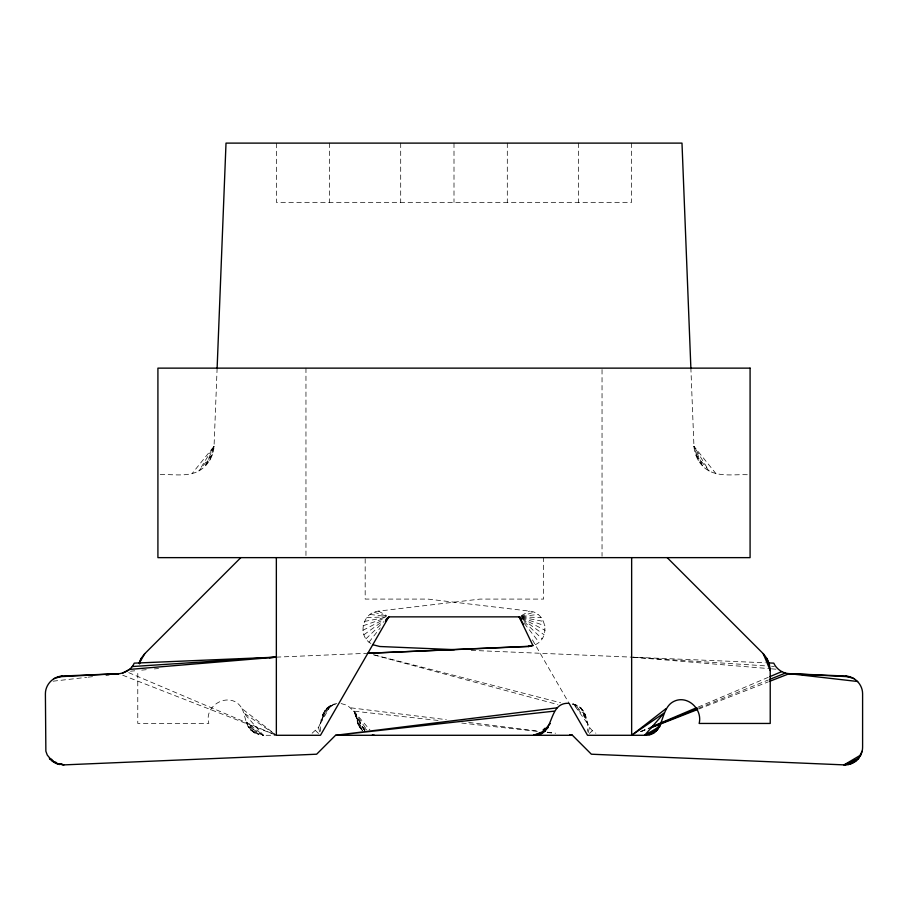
<?xml version="1.0" encoding="UTF-8"?>
<svg xmlns="http://www.w3.org/2000/svg" width="908" height="908" viewBox="0 0 908 908"><rect width="100%" height="100%" fill="white"/><g stroke="black" fill="none" stroke-linecap="round" stroke-linejoin="round"><path stroke-width="0.68" stroke-dasharray="4.54 3.41" d="M320.479 731.371C319.241 720.135 323.554 704.846 336.8 703.598M217.126 368.137L214.05 446.293C213.482 456.44 207.705 465.849 198.92 470.957C186.276 477.551 171.499 473.681 157.913 474.736M370.873 643.466C357.048 635.566 362.667 612.23 378.477 611.118L480.06 599.087L543.631 599.087L543.631 557.637M535.221 644.714C550.85 637.938 546.514 612.355 529.523 611.118L427.94 599.087L365.175 599.087L365.175 557.637M588.168 732.665L589.474 727.41L580.859 707.956L577.352 705.459L571.2 703.598M209.703 460.594L214.05 446.293L191.94 473.772M312.125 733.199L318.526 727.41L327.141 707.956L334.666 703.882L324.326 711.236L330.648 705.459L335.392 704.233M320.479 723.54L330.648 705.459L321.443 719.306L327.141 707.956L322.397 715.095M368.977 642.217L380.214 627.882M365.935 638.823L383.88 621.628M589.44 733.46L592.322 730.702L595.875 733.199M363.858 634.771L383.176 620.924M521.442 615.579L529.523 611.118M362.871 630.334L383.914 619.426M640.787 731.417L648.618 728.091M698.195 707.06L768.656 677.152M640.844 731.564L648.732 728.375M698.649 708.161L768.281 679.979M640.844 731.7L647.415 729.124M698.627 709.103L768.236 681.874M363.052 625.782L384.992 618.189M520.488 616.43L533.938 612.219M364.392 621.424L384.776 617.622M521.828 616.509L537.922 614.421M53.129 681.182L86.635 677.334M88.031 677.175L95.011 676.381M130.502 671.216L134.713 670.808M141.727 670.138L147.334 669.593M154.349 668.912L158.548 668.504M276.35 657.142L367.831 653.272M366.775 617.553L386.104 616.941M747.295 474.736C732.495 474.18 714.823 478.028 703.019 466.474C697.685 461.037 694.472 453.886 693.95 446.293L690.875 368.137M521.896 616.941L541.225 617.553M471.241 650.366L765.33 662.783M633.069 657.233L765.875 665.893M771.528 666.256L774.354 666.449M633.069 657.256L769.984 668.697M771.391 668.821L778.451 669.412M341.113 703.564L347.378 705.346L353.848 711.146L440.721 720.736M461.741 723.063L537.4 731.417M547.218 732.506L554.221 733.278M350.976 707.843L446.282 719.658M468.71 722.439L537.388 730.951M547.206 732.166L555.617 733.21M370.078 614.421L386.172 616.509M521.862 617.361L543.608 621.424M374.675 655.031L560.611 702.758M572.607 704.233L577.352 705.459C586.409 710.76 588.078 721.826 587.521 731.371M373.301 654.759L557.887 704.608M374.062 612.219L387.512 616.43M521.714 617.746L544.948 625.782M122.694 675.2L275.033 734.776L126.291 671.625M241.993 708.637C245.535 715.572 245.092 724.312 250.824 730.089L263.388 735.287L276.35 735.287L241.993 708.637C231.858 690.296 203.313 703.904 208.84 723.449L137.778 723.449L137.778 670.49M521.612 618.144L545.129 630.334M378.477 611.118L386.558 615.579M250.824 730.089L254.501 732.915L246.227 722.121L258.791 734.685L254.501 732.915L248.009 726.411L263.388 735.287L246.227 722.121L250.824 730.089L258.791 734.685L263.388 735.287L243.764 712.928L275.181 734.493M366.673 729.805L357.752 723.54L355.822 715.039L353.848 711.146L369.987 730.043M522.554 619.301L544.142 634.771M364.993 730.089L357.752 723.54L355.822 715.039L365.425 731.984L353.848 711.146L359.716 727.41L362.553 730.702L355.822 715.039L359.716 727.41L362.451 729.896M315.678 730.702L318.56 733.46M524.12 621.628L542.065 638.823M589.474 727.41L592.322 730.702M583.674 711.236L580.859 707.956L573.334 703.882L587.521 723.54M716.06 473.772L693.95 446.293L698.297 460.594M524.325 623.467L539.023 642.217M353.848 711.146L367.048 730.259M362.553 730.702L357.752 723.54L359.716 727.41M532.428 639.868L569.055 703.314M318.526 727.41L319.832 732.665M631.65 143.112L631.65 202.336L276.35 202.336L276.35 143.112M602.038 369.556L602.038 556.229M578.362 143.112L578.362 202.336M507.3 143.112L507.3 202.336M454 143.112L454 202.336M400.7 143.112L400.7 202.336M329.638 143.112L329.638 202.336M305.962 368.137L305.962 556.229M214.05 446.293L204.981 466.474L212.79 453.728L198.92 470.957L214.05 446.293M585.603 715.095L573.334 703.882L586.557 719.306L580.859 707.956L585.603 715.095M709.08 470.957L695.21 453.728L703.019 466.474L693.95 446.293L709.08 470.957"/><path stroke-width="1.36" d="M217.126 368.137L226.013 143.112L681.987 143.112L690.875 368.137M51.881 759.531L49.475 758.464L55.944 763.367L63.912 764.888L316.642 754.207L335.563 735.287L572.437 735.287L569.634 734.981L572.437 735.287L591.358 754.207L844.088 764.888C853.849 765.421 862.725 756.909 862.6 747.136L862.6 693.791C862.645 684.553 854.814 676.381 845.586 676.04L789.256 673.657C782.639 673.339 776.51 669.173 773.775 663.146L768.145 662.908M539.908 732.892L537.842 734.765L545.447 730.702L533.529 735.287C555.696 736.365 546.775 702.032 569.055 703.314L587.521 735.287L644.612 735.287C664.894 735.889 659.31 710.283 672.51 702.145C686.357 693.746 702.871 708.524 699.16 723.449L770.222 723.449L770.222 670.49L769.416 664.361L767.044 658.64L763.288 653.737L667.187 557.637M139.537 663.907L140.956 658.64L144.713 653.737L240.813 557.637M139.06 663.215L140.956 658.64M848.163 764.581L855.574 761.29L860.75 755.036L844.088 764.888L852.056 763.367L858.525 758.464L862.135 751.188M139.264 663.18L144.713 653.737M649.209 734.685L657.176 730.089L661.773 722.121L653.499 732.915L659.991 726.411L644.612 735.287L664.236 712.928L631.65 735.287L631.65 557.637M114.556 674.145C122.455 674.099 130.956 670.899 134.225 663.146L276.35 657.142L269.336 657.812M385.401 621.265L388.862 616.861L519.138 616.861L521.135 618.768M533.529 735.287L541.894 733.199L550.248 723.54M385.866 619.721L388.862 616.861L320.479 735.287L276.35 735.287L276.35 557.637M543.007 730.089L545.072 728.216M541.894 733.199L548.284 727.41M57.964 676.8L118.744 673.657L62.414 676.04C53.186 676.381 45.355 684.553 45.4 693.791L45.865 751.188L47.25 755.036L52.426 761.29L59.837 764.581M631.65 735.287L666.007 708.637M122.637 673.066L129.549 669.412L276.35 657.142L132.239 666.54M858.525 758.464L844.088 764.888L855.574 761.29M651.229 726.99L696.89 707.604M769.961 676.608L781.709 671.625M644.612 735.287L657.176 730.089M650.049 727.841L697.344 708.694M769.598 679.445L785.363 673.066M650.037 728.102L697.321 709.613M769.553 681.363L789.256 673.657L850.036 676.8M53.856 678.662L62.414 676.04M532.871 645.316L528.184 646.507L367.831 653.272L530.601 646.235L528.184 646.507L532.962 645.633L519.138 616.861L520.863 619.063M557.024 707.843L335.563 735.287L554.152 711.146M106.179 675.098L108.971 674.78M454.363 649.651L379.816 646.507L372.779 644.714M796.305 674.201L789.256 673.657L857.663 681.499M801.946 674.644L807.587 675.075M372.314 735.026L374.471 735.287M845.586 676.04L854.144 678.662M52.426 761.29L56.262 762.482M61.358 764.082L63.912 764.888L55.944 763.367L49.475 758.464M764.65 656.098L763.288 653.737L770.222 670.49L767.044 658.64M766.692 659.639L769.416 664.361M519.138 616.861L523.337 624.125M750.087 368.137L157.913 368.137L157.913 557.637L750.087 557.637L750.087 368.137"/></g></svg>
